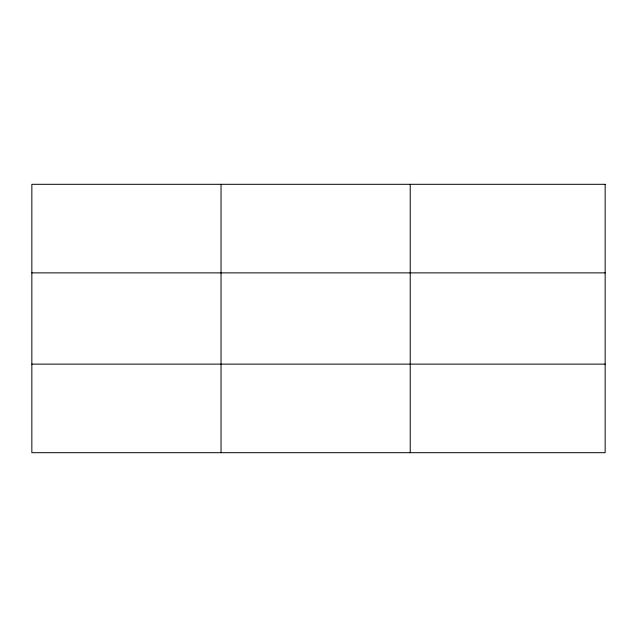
<?xml version="1.0" encoding="UTF-8"?>
<svg xmlns="http://www.w3.org/2000/svg" width="637" height="637" viewBox="0 0 637 637"><rect width="100%" height="100%" fill="white"/><g stroke="black" fill="none" stroke-linecap="round" stroke-linejoin="round"><path stroke-width="0.96" d="M221.039 184.308L221.039 452.692M410.228 184.308L410.228 452.692M31.85 272.875L605.15 272.875M31.85 364.125L605.15 364.125M605.15 184.308L605.15 452.692L31.85 452.692L31.85 184.308L605.15 184.308"/></g></svg>
